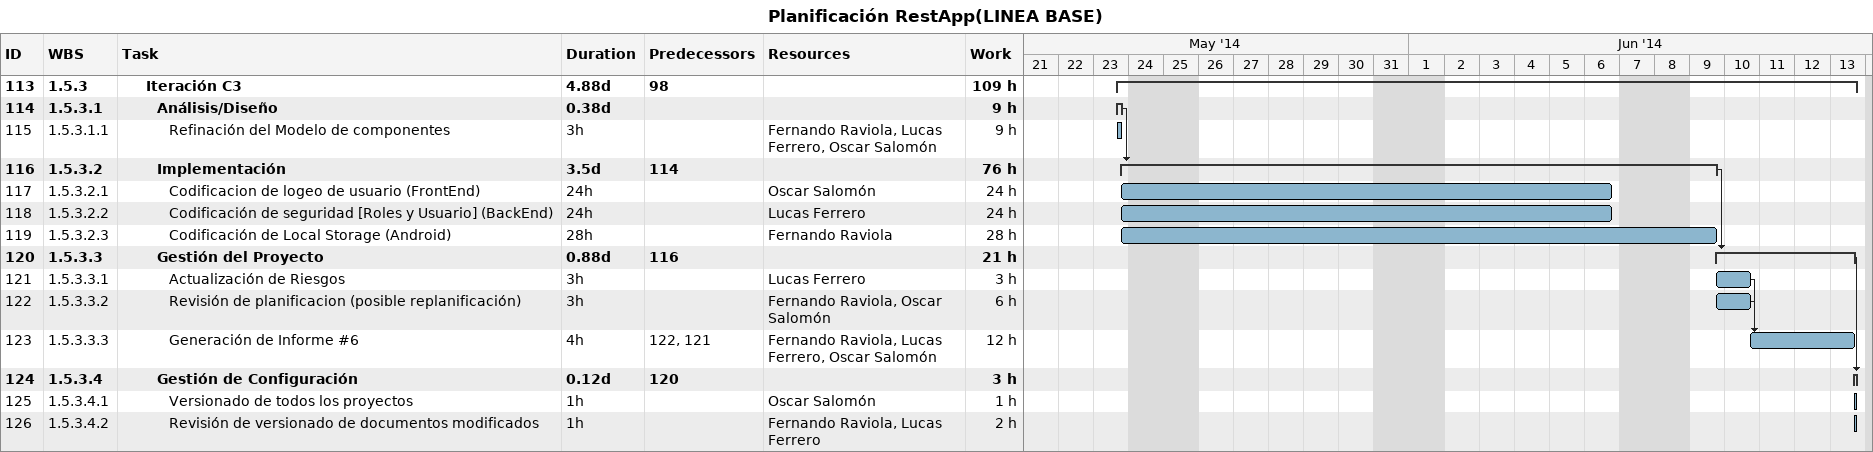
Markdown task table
Planificación RestApp(LINEA BASE)

| ID | WBS | Task | Duration | Start | Finish | Predecessors | Resources | Work (h) |
|---|---|---|---|---|---|---|---|---|
| 113 | 1.5.3 | **Iteración C3** | 4.88d | 2014-05-23 | 2014-06-13 | 98 |  | 109 |
| 114 | 1.5.3.1 | **Análisis/Diseño** | 0.38d | 2014-05-23 | 2014-05-23 |  |  | 9 |
| 115 | 1.5.3.1.1 | Refinación del Modelo de componentes | 3h | 2014-05-23 | 2014-05-23 |  | Fernando Raviola, Lucas Ferrero, Oscar Salomón | 9 |
| 116 | 1.5.3.2 | **Implementación** | 3.5d | 2014-05-23 | 2014-06-09 | 114 |  | 76 |
| 117 | 1.5.3.2.1 | Codificacion de logeo de usuario (FrontEnd) | 24h | 2014-05-23 | 2014-06-06 |  | Oscar Salomón | 24 |
| 118 | 1.5.3.2.2 | Codificación de seguridad [Roles y Usuario] (BackEnd) | 24h | 2014-05-23 | 2014-06-06 |  | Lucas Ferrero | 24 |
| 119 | 1.5.3.2.3 | Codificación de Local Storage (Android) | 28h | 2014-05-23 | 2014-06-09 |  | Fernando Raviola | 28 |
| 120 | 1.5.3.3 | **Gestión del Proyecto** | 0.88d | 2014-06-09 | 2014-06-13 | 116 |  | 21 |
| 121 | 1.5.3.3.1 | Actualización de Riesgos | 3h | 2014-06-09 | 2014-06-10 |  | Lucas Ferrero | 3 |
| 122 | 1.5.3.3.2 | Revisión de planificacion (posible replanificación) | 3h | 2014-06-09 | 2014-06-10 |  | Fernando Raviola, Oscar Salomón | 6 |
| 123 | 1.5.3.3.3 | Generación de Informe #6 | 4h | 2014-06-10 | 2014-06-13 | 122, 121 | Fernando Raviola, Lucas Ferrero, Oscar Salomón | 12 |
| 124 | 1.5.3.4 | **Gestión de Configuración** | 0.12d | 2014-06-13 | 2014-06-13 | 120 |  | 3 |
| 125 | 1.5.3.4.1 | Versionado de todos los proyectos | 1h | 2014-06-13 | 2014-06-13 |  | Oscar Salomón | 1 |
| 126 | 1.5.3.4.2 | Revisión de versionado de documentos modificados | 1h | 2014-06-13 | 2014-06-13 |  | Fernando Raviola, Lucas Ferrero | 2 |
